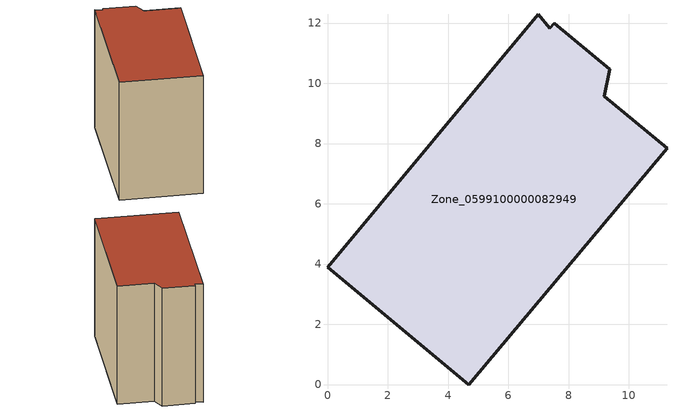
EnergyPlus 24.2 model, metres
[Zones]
Zone_0599100000082949
 floor ground (C_G): 7.53,11.99 9.37,10.46 9.19,9.56 11.27,7.85 4.69,0 0,3.9 6.99,12.29 7.37,11.83 z0
 wall outside (C_F): 4.69,0 11.27,7.85 9.19,9.56 9.37,10.46 7.53,11.99 7.37,11.83 6.99,12.29 0,3.9 4.69,0 z0:9.6
 roof outside (C_R): 9.37,10.46 7.53,11.99 7.37,11.83 6.99,12.29 0,3.9 4.69,0 11.27,7.85 9.19,9.56 z9.6
[BUILDING]
Pand.0599100000082949: North Axis=0; Terrain=City; Loads Convergence Tolerance Value=0.04; Temperature Convergence Tolerance Value=0.4; Solar Distribution=FullExterior; Maximum Number of Warmup Days=25; Minimum Number of Warmup Days=1
[Site:Location]
Rotterdam.The.Hague.AP_ZH_NLD Design_Conditions: Latitude=51.96; Longitude=4.45; Time Zone=1; Elevation=-4.5
[SITE:GROUNDTEMPERATURE:BUILDINGSURFACE]
18, 18, 18, 18, 18, 18, 18, 18, 18, 18, 18, 18
[MATERIAL] Thermal Absorptance=0.9; Solar Absorptance=0.7; Visible Absorptance=0.7
Name | Roughness | Thickness | Conductivity | Density | Specific Heat
G.TI.1946 | MediumSmooth | 0.15 | 1 | 540 | 1210
F.TI.1946 | Rough | 0.3 | 0.857143 | 1920 | 840
R.TI.1946 | MediumRough | 0.2 | 0.1 | 1500 | 1000
[CONSTRUCTION]
C_G: G.TI.1946
C_F: F.TI.1946
C_R: R.TI.1946
[ZONE]
Zone_0599100000082949: Type=1; Multiplier=1; Ceiling Height=Autocalculate; Volume=Autocalculate; Floor Area=autocalculate; Part of Total Floor Area=Yes
[ZONEINFILTRATION:DESIGNFLOWRATE]
Infil_Zone_0599100000082949: Zone or ZoneList or Space or SpaceList=Zone_0599100000082949; Schedule=AlwaysOn; Design Flow Rate Calculation Method=Flow/Area; Flow Rate per Floor Area=0.003; Constant Term Coefficient=1; Temperature Term Coefficient=0; Velocity Term Coefficient=0; Velocity Squared Term Coefficient=0
[HVACTEMPLATE:ZONE:IDEALLOADSAIRSYSTEM]
Zone_0599100000082949: Maximum Heating Supply Air Temperature=50; Minimum Cooling Supply Air Temperature=13; Maximum Heating Supply Air Humidity Ratio=0.0156; Minimum Cooling Supply Air Humidity Ratio=0.0077; Heating Limit=NoLimit; Cooling Limit=NoLimit; Dehumidification Control Type=ConstantSensibleHeatRatio; Cooling Sensible Heat Ratio=0.7; Dehumidification Setpoint=60; Humidification Control Type=None; Humidification Setpoint=30; Outdoor Air Method=None; Outdoor Air Flow Rate per Person=0.00944; Outdoor Air Flow Rate per Zone Floor Area=0; Outdoor Air Flow Rate per Zone=0; Demand Controlled Ventilation Type=None; Outdoor Air Economizer Type=NoEconomizer; Heat Recovery Type=None; Sensible Heat Recovery Effectiveness=0.7; Latent Heat Recovery Effectiveness=0.65
[ZONECONTROL:THERMOSTAT]
ThermostatControl_Zone_0599100000082949: Zone or ZoneList=Zone_0599100000082949; Control Type Schedule=DualSetpointControlType; Control 1=Thermostat_Zone_0599100000082949; Temperature Difference Between Cutout And Setpoint=0
[THERMOSTATSETPOINT:DUALSETPOINT]
Thermostat_Zone_0599100000082949: Heating Setpoint Temperature Schedule=HeatingSetpoint_Zone_0599100000082949; Cooling Setpoint Temperature Schedule=CoolingSetpoint_Zone_0599100000082949
[SCHEDULE:COMPACT]
HeatingSetpoint_Zone_0599100000082949: Through: 12/31, For: AllDays, Until: 24:00, 21
CoolingSetpoint_Zone_0599100000082949: Through: 12/31, For: AllDays, Until: 24:00, 24
DualSetpointControlType: Through: 12/31, For: AllDays, Until: 24:00, 4
AlwaysOn: Through: 12/31, For: AllDays, Until: 24:00, 1
